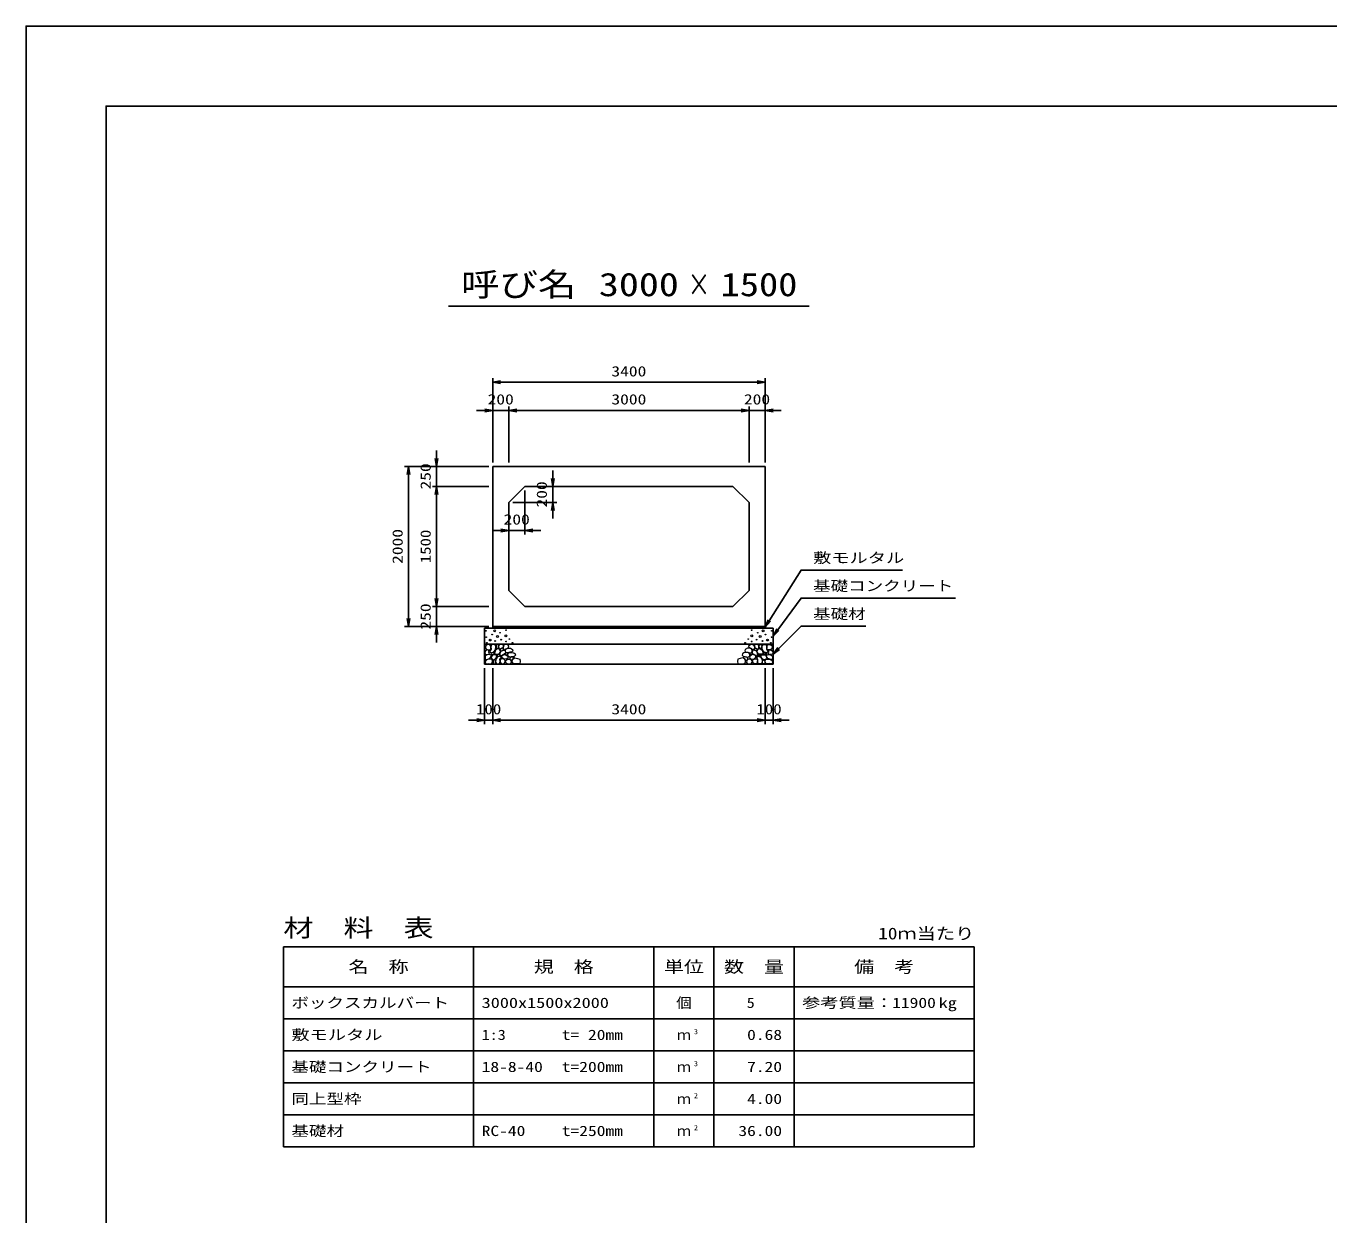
# Model space of a CAD drawing. Units: millimetres at full size. Extents: x 0 to 42050, y 0 to 29700.
# Drawn here: x 0 to 16265, y 14850 to 29700 of the extents above; entities that cross this region are included whole.
import ezdxf
from ezdxf.enums import TextEntityAlignment as Align

# ---------------------------------------------------------------- set-up
doc = ezdxf.new("R2010")
doc.units = ezdxf.units.MM
for name, color, linetype, lineweight in [('D-DCR-HCHn', 4, 'Continuous', 9), ('D-MTR-FRAM', 7, 'Continuous', 25), ('D-MTR-LINE', 7, 'Continuous', 25), ('D-STR-DIM', 7, 'Continuous', 25), ('D-STR-STRn', 1, 'Continuous', 25), ('D-STR-TXT', 7, 'Continuous', 25), ('D-TTL', 2, 'Continuous', 25), ('D-TTL-TXT', 7, 'Continuous', 25)]:
    doc.layers.add(name, color=color, linetype=linetype, lineweight=lineweight)
doc.layers.add('D-MTR', color=7, linetype='Continuous')
doc.layers.add('D-MTR-TXT', color=7, linetype='Continuous')
doc.styles.add('ＭＳ ゴシック', font='')
doc.styles.get('ＭＳ ゴシック').set_extended_font_data('MS Gothic')

# ---------------------------------------------------------------- blocks, each defined once
blk = doc.blocks.new('open_arrow')
at = {"color": 0, "linetype": 'Continuous', "lineweight": -2}
blk.add_lwpolyline([(7.5, 1.25), (0, 0), (7.5, -1.25)], dxfattribs=at)

msp = doc.modelspace()

# ---------------------------------------------------------------- linework, layer by layer
at = {"layer": 'D-DCR-HCHn'}
for points in [[(5788.998, 21969.493), (5762.994, 21975.271), (5739.879, 21963.714), (5736.99, 21937.71), (5742.769, 21917.485), (5771.662, 21908.817), (5791.887, 21908.817), (5800.555, 21923.263), (5800.555, 21955.046)], [(5812.112, 21972.382), (5803.444, 21946.378), (5806.334, 21917.485), (5786.109, 21885.702), (5812.112, 21871.256), (5841.006, 21885.702), (5858.342, 21908.817), (5864.12, 21946.378), (5858.342, 21966.603), (5841.006, 21975.271)], [(5867.01, 21966.603), (5867.01, 21931.931), (5881.456, 21923.263), (5895.903, 21931.931), (5898.792, 21952.157), (5895.903, 21969.493), (5875.678, 21975.271)], [(5915.601, 21918.845), (5903.999, 21926.941), (5902.006, 21954.16), (5911.557, 21975.616), (5935.582, 21978.128), (5955.263, 21972.156), (5956.848, 21960.53), (5954.014, 21936.921), (5938.752, 21927.586)], [(5981.239, 21911.998), (5991.02, 21923.092), (6008.359, 21929.342), (6022.287, 21938.717), (6026.55, 21953.49), (6020.013, 21967.695), (6006.369, 21976.218), (5990.845, 21977.886), (5975.522, 21975.424), (5965.719, 21966.98), (5958.918, 21949.457), (5957.379, 21932.722), (5961.1, 21922.871), (5963.729, 21913.23), (5972.948, 21909.842)], [(9068.761, 21911.998), (9058.98, 21923.092), (9041.641, 21929.342), (9027.713, 21938.717), (9023.45, 21953.49), (9029.987, 21967.695), (9043.631, 21976.218), (9059.155, 21977.886), (9074.478, 21975.424), (9084.281, 21966.98), (9091.082, 21949.457), (9092.621, 21932.722), (9088.9, 21922.871), (9086.271, 21913.23), (9077.052, 21909.842)], [(9134.399, 21918.845), (9146.001, 21926.941), (9147.994, 21954.16), (9138.443, 21975.616), (9114.418, 21978.128), (9094.737, 21972.156), (9093.152, 21960.53), (9095.986, 21936.921), (9111.248, 21927.586)], [(9182.99, 21966.603), (9182.99, 21931.931), (9168.544, 21923.263), (9154.097, 21931.931), (9151.208, 21952.157), (9154.097, 21969.493), (9174.322, 21975.271)], [(9237.888, 21972.382), (9246.556, 21946.378), (9243.666, 21917.485), (9263.891, 21885.702), (9237.888, 21871.256), (9208.994, 21885.702), (9191.658, 21908.817), (9185.88, 21946.378), (9191.658, 21966.603), (9208.994, 21975.271)], [(9261.002, 21969.493), (9287.006, 21975.271), (9310.121, 21963.714), (9313.01, 21937.71), (9307.231, 21917.485), (9278.338, 21908.817), (9258.113, 21908.817), (9249.445, 21923.263), (9249.445, 21955.046)], [(5734.101, 21897.26), (5725.433, 21871.256), (5736.99, 21853.92), (5765.883, 21851.03), (5785.61, 21859.499), (5777.441, 21879.924), (5783.219, 21891.481), (5771.662, 21903.038), (5754.326, 21908.817)], [(5788.944, 21801.261), (5810.346, 21833.365), (5807.671, 21841.39), (5778.243, 21849.416), (5751.49, 21846.741), (5732.763, 21830.689), (5730.087, 21811.962), (5732.763, 21793.235), (5754.165, 21787.884)], [(5817.891, 21871.256), (5803.444, 21859.698), (5809.223, 21851.03), (5829.448, 21851.03), (5838.116, 21853.92), (5843.895, 21865.477), (5835.227, 21874.145)], [(5863.852, 21801.261), (5877.229, 21833.365), (5866.527, 21846.741), (5834.424, 21846.741), (5821.047, 21841.39), (5807.671, 21822.663), (5807.671, 21806.612), (5821.047, 21785.209), (5837.099, 21782.534)], [(5861.231, 21903.038), (5846.784, 21868.366), (5858.342, 21853.92), (5893.013, 21853.92), (5907.46, 21859.698), (5921.907, 21879.924), (5921.907, 21897.26), (5907.46, 21920.374), (5890.124, 21923.263)], [(5909.332, 21737.054), (5917.358, 21761.131), (5914.683, 21787.884), (5933.41, 21817.313), (5909.332, 21830.689), (5882.579, 21817.313), (5866.527, 21795.91), (5861.177, 21761.131), (5866.527, 21742.404), (5882.579, 21734.378)], [(5903.982, 21830.689), (5917.358, 21841.39), (5912.007, 21849.416), (5893.28, 21849.416), (5885.254, 21846.741), (5879.904, 21836.04), (5887.93, 21828.014)], [(5931.681, 21894.73), (5943.297, 21900.817), (5954.296, 21906.161), (5960.86, 21919.065), (5955.554, 21927.961), (5945.968, 21930.014), (5930.137, 21921.115), (5918.42, 21912.605), (5919.515, 21904.944), (5923.895, 21897.527)], [(5933.109, 21833.224), (5920.35, 21837.579), (5919.086, 21865.688), (5929.964, 21890.928), (5960.015, 21905.156), (5982.452, 21899.405), (5983.795, 21868.924), (5973.477, 21856.886), (5945.401, 21841.311)], [(5930.735, 21739.729), (5954.812, 21734.378), (5976.215, 21745.08), (5978.89, 21769.157), (5973.539, 21787.884), (5946.786, 21795.91), (5928.059, 21795.91), (5920.033, 21782.534), (5920.033, 21753.106)], [(5993.981, 21790.925), (5958.607, 21797.521), (5943.56, 21809.658), (5938.808, 21828.655), (5953.492, 21843.022), (5982.102, 21851.082), (6003.749, 21838.154), (6017.74, 21820.74), (6013.78, 21803.062)], [(6012.239, 21853.692), (6012.239, 21864.551), (6005.72, 21869.466), (5994.97, 21870.609), (5986.278, 21867.18), (5983.19, 21856.664), (5990.738, 21848.891), (6000.802, 21844.319), (6010.409, 21848.319)], [(6002.727, 21872.135), (5992.952, 21875.066), (5988.675, 21880.928), (5985.905, 21896.938), (5989.816, 21918.619), (6015.776, 21928.926), (6045.648, 21928.926), (6073.03, 21913.998), (6077.653, 21898.004), (6073.385, 21886.63), (6060.583, 21881.299), (6039.247, 21877.745), (6012.931, 21872.013)], [(6038.634, 21815.297), (6030.545, 21819.592), (6019.424, 21827.928), (6014.874, 21836.518), (6014.874, 21855.212), (6028.523, 21870.37), (6058.349, 21874.159), (6090.449, 21870.117), (6106.12, 21858.585), (6110.164, 21840.462), (6097.761, 21829.388), (6087.436, 21825.361), (6070.312, 21823.128), (6054.987, 21820.305)], [(6059.876, 21777.808), (6047.748, 21783.743), (6041.39, 21790.697), (6042.71, 21807.843), (6052.307, 21816.236), (6072.7, 21821.151), (6089.015, 21821.271), (6094.293, 21809.761), (6082.814, 21799.51), (6072.239, 21790.35), (6068.573, 21781.331)], [(6103.293, 21732.112), (6086.233, 21736.916), (6074.939, 21744.601), (6069.893, 21759.011), (6067.01, 21772.7), (6078.544, 21793.594), (6101.131, 21807.524), (6135.492, 21802), (6162.645, 21791.913), (6169.133, 21761.652), (6163.366, 21739.317), (6136.934, 21732.593)], [(8946.707, 21732.112), (8963.767, 21736.916), (8975.061, 21744.601), (8980.107, 21759.011), (8982.99, 21772.7), (8971.456, 21793.594), (8948.869, 21807.524), (8914.508, 21802), (8887.355, 21791.913), (8880.867, 21761.652), (8886.634, 21739.317), (8913.066, 21732.593)], [(9011.366, 21815.297), (9019.455, 21819.592), (9030.576, 21827.928), (9035.126, 21836.518), (9035.126, 21855.212), (9021.477, 21870.37), (8991.651, 21874.159), (8959.551, 21870.117), (8943.88, 21858.585), (8939.836, 21840.462), (8952.239, 21829.388), (8962.564, 21825.361), (8979.688, 21823.128), (8995.013, 21820.305)], [(8990.124, 21777.808), (9002.252, 21783.743), (9008.61, 21790.697), (9007.29, 21807.843), (8997.693, 21816.236), (8977.3, 21821.151), (8960.985, 21821.271), (8955.707, 21809.761), (8967.186, 21799.51), (8977.761, 21790.35), (8981.427, 21781.331)], [(9047.273, 21872.135), (9057.048, 21875.066), (9061.325, 21880.928), (9064.095, 21896.938), (9060.184, 21918.619), (9034.224, 21928.926), (9004.352, 21928.926), (8976.97, 21913.998), (8972.347, 21898.004), (8976.615, 21886.63), (8989.417, 21881.299), (9010.753, 21877.745), (9037.069, 21872.013)], [(9056.019, 21790.925), (9091.393, 21797.521), (9106.44, 21809.658), (9111.192, 21828.655), (9096.508, 21843.022), (9067.898, 21851.082), (9046.251, 21838.154), (9032.26, 21820.74), (9036.22, 21803.062)], [(9037.761, 21853.692), (9037.761, 21864.551), (9044.28, 21869.466), (9055.03, 21870.609), (9063.722, 21867.18), (9066.81, 21856.664), (9059.262, 21848.891), (9049.198, 21844.319), (9039.591, 21848.319)], [(9116.891, 21833.224), (9129.65, 21837.579), (9130.914, 21865.688), (9120.036, 21890.928), (9089.985, 21905.156), (9067.548, 21899.405), (9066.205, 21868.924), (9076.523, 21856.886), (9104.599, 21841.311)], [(9119.265, 21739.729), (9095.188, 21734.378), (9073.785, 21745.08), (9071.11, 21769.157), (9076.461, 21787.884), (9103.214, 21795.91), (9121.941, 21795.91), (9129.967, 21782.534), (9129.967, 21753.106)], [(9118.319, 21894.73), (9106.703, 21900.817), (9095.704, 21906.161), (9089.14, 21919.065), (9094.446, 21927.961), (9104.032, 21930.014), (9119.863, 21921.115), (9131.58, 21912.605), (9130.485, 21904.944), (9126.105, 21897.527)], [(9140.668, 21737.054), (9132.642, 21761.131), (9135.317, 21787.884), (9116.59, 21817.313), (9140.668, 21830.689), (9167.421, 21817.313), (9183.473, 21795.91), (9188.823, 21761.131), (9183.473, 21742.404), (9167.421, 21734.378)], [(9188.769, 21903.038), (9203.216, 21868.366), (9191.658, 21853.92), (9156.987, 21853.92), (9142.54, 21859.698), (9128.093, 21879.924), (9128.093, 21897.26), (9142.54, 21920.374), (9159.876, 21923.263)], [(9146.018, 21830.689), (9132.642, 21841.39), (9137.993, 21849.416), (9156.72, 21849.416), (9164.746, 21846.741), (9170.096, 21836.04), (9162.07, 21828.014)], [(9186.148, 21801.261), (9172.771, 21833.365), (9183.473, 21846.741), (9215.576, 21846.741), (9228.953, 21841.39), (9242.329, 21822.663), (9242.329, 21806.612), (9228.953, 21785.209), (9212.901, 21782.534)], [(9232.109, 21871.256), (9246.556, 21859.698), (9240.777, 21851.03), (9220.552, 21851.03), (9211.884, 21853.92), (9206.105, 21865.477), (9214.773, 21874.145)], [(9261.056, 21801.261), (9239.654, 21833.365), (9242.329, 21841.39), (9271.757, 21849.416), (9298.51, 21846.741), (9317.237, 21830.689), (9319.913, 21811.962), (9317.237, 21793.235), (9295.835, 21787.884)], [(9315.899, 21897.26), (9324.567, 21871.256), (9313.01, 21853.92), (9284.117, 21851.03), (9264.39, 21859.499), (9272.559, 21879.924), (9266.781, 21891.481), (9278.338, 21903.038), (9295.674, 21908.817)], [(5799.645, 21734.378), (5818.372, 21742.404), (5823.723, 21769.157), (5813.021, 21787.884), (5794.294, 21793.235), (5770.217, 21790.56), (5743.464, 21779.859), (5730.087, 21763.807), (5730.087, 21745.08), (5738.113, 21734.378), (5770.217, 21737.054)], [(5858.502, 21742.404), (5858.502, 21774.508), (5845.125, 21782.534), (5831.749, 21774.508), (5829.073, 21755.781), (5831.749, 21739.729), (5850.476, 21734.378)], [(5989.869, 21776.931), (6008.084, 21792.234), (6034.219, 21791.97), (6052.17, 21776.931), (6054.81, 21749.227), (6042.666, 21733.924), (6008.876, 21731.549), (5992.509, 21741.311), (5985.645, 21763.738)], [(9060.131, 21776.931), (9041.916, 21792.234), (9015.781, 21791.97), (8997.83, 21776.931), (8995.19, 21749.227), (9007.334, 21733.924), (9041.124, 21731.549), (9057.491, 21741.311), (9064.355, 21763.738)], [(9191.498, 21742.404), (9191.498, 21774.508), (9204.875, 21782.534), (9218.251, 21774.508), (9220.927, 21755.781), (9218.251, 21739.729), (9199.524, 21734.378)], [(9250.355, 21734.378), (9231.628, 21742.404), (9226.277, 21769.157), (9236.979, 21787.884), (9255.706, 21793.235), (9279.783, 21790.56), (9306.536, 21779.859), (9319.913, 21763.807), (9319.913, 21745.08), (9311.887, 21734.378), (9279.783, 21737.054)]]:
    msp.add_lwpolyline(points, close=True, dxfattribs=at)
for centre, radius in [((5741.091, 22146.145), 4.5), ((5850.004, 22146.145), 11.25), ((5916.563, 22122.459), 4.5), ((5992.197, 22155.221), 4.5), ((9057.803, 22155.221), 4.5), ((9133.437, 22122.459), 4.5), ((9199.996, 22146.145), 11.25), ((9308.909, 22146.145), 4.5), ((5742.803, 22065.879), 4.5), ((5751.905, 21997.286), 4.5), ((5794.855, 22030.444), 11.25), ((5818.437, 22098.641), 4.5), ((5856.552, 22018.646), 4.5), ((5884.996, 22074.955), 11.25), ((5930.06, 22035.807), 4.5), ((5990.741, 22083.204), 11.25), ((5991.763, 22011.675), 4.5), ((6033.942, 22043.293), 4.5), ((6073.193, 21997.037), 4.5), ((8976.808, 21997.037), 4.5), ((9016.058, 22043.293), 4.5), ((9059.259, 22083.204), 11.25), ((9058.237, 22011.675), 4.5), ((9119.94, 22035.807), 4.5), ((9165.004, 22074.955), 11.25), ((9193.448, 22018.646), 4.5), ((9231.563, 22098.641), 4.5), ((9255.145, 22030.444), 11.25), ((9298.095, 21997.286), 4.5), ((9307.197, 22065.879), 4.5)]:
    msp.add_circle(centre, radius, dxfattribs=at)
at = {"layer": 'D-MTR-FRAM'}
for p, q in [((3212.5, 18200), (11837.5, 18200)), ((3212.5, 18200), (3212.5, 15700)), ((11837.5, 18200), (11837.5, 15700)), ((3212.5, 15700), (11837.5, 15700))]:
    msp.add_line(p, q, dxfattribs=at)
at = {"layer": 'D-MTR-LINE'}
for p, q in [((5587.5, 18200), (5587.5, 15700)), ((7837.5, 18200), (7837.5, 15700)), ((8587.5, 18200), (8587.5, 15700)), ((9587.5, 18200), (9587.5, 15700)), ((3212.5, 17700), (11837.5, 17700)), ((3212.5, 17300), (11837.5, 17300)), ((3212.5, 16900), (11837.5, 16900)), ((3212.5, 16500), (11837.5, 16500)), ((3212.5, 16100), (11837.5, 16100))]:
    msp.add_line(p, q, dxfattribs=at)
at = {"layer": 'D-STR-DIM'}
for p, q in [((5825, 24250), (5825, 25300)), ((5825, 25250), (9225, 25250)), ((9225, 24250), (9225, 25300)), ((5625, 24900), (6225, 24900)), ((5825, 24250), (5825, 24950)), ((6025, 24250), (6025, 24950)), ((6025, 24250), (6025, 24950)), ((6025, 24900), (9025, 24900)), ((8825, 24900), (9425, 24900)), ((9025, 24250), (9025, 24950)), ((9025, 24250), (9025, 24950)), ((9225, 24250), (9225, 24950)), ((5125, 23750), (5125, 24400)), ((5775, 24200), (4725, 24200)), ((4775, 22200), (4775, 24200)), ((5775, 24200), (5075, 24200)), ((6575, 23550), (6575, 24150)), ((5775, 23950), (5075, 23950)), ((5775, 23950), (5075, 23950)), ((5125, 22450), (5125, 23950)), ((6275, 23950), (6625, 23950)), ((6075, 23750), (6625, 23750)), ((6225, 23900), (6225, 23350)), ((6025, 23700), (6025, 23350)), ((6425, 23400), (5825, 23400)), ((5125, 22000), (5125, 22650)), ((5775, 22450), (5075, 22450)), ((5775, 22450), (5075, 22450)), ((5775, 22200), (4725, 22200)), ((5775, 22200), (5075, 22200)), ((5725, 21680), (5725, 20980)), ((5825, 21680), (5825, 20980)), ((5825, 21680), (5825, 20980)), ((9225, 21680), (9225, 20980)), ((9225, 21680), (9225, 20980)), ((9325, 21680), (9325, 20980)), ((5525, 21030), (6025, 21030)), ((5825, 21030), (9225, 21030)), ((9025, 21030), (9525, 21030))]:
    msp.add_line(p, q, dxfattribs=at)
at = {"layer": 'D-STR-STRn'}
for p, q in [((5825, 24200), (9225, 24200)), ((5825, 24200), (5825, 22200)), ((9225, 24200), (9225, 22200)), ((6025, 23750), (6225, 23950)), ((6225, 23950), (8825, 23950)), ((8825, 23950), (9025, 23750)), ((6025, 23750), (6025, 22650)), ((9025, 23750), (9025, 22650)), ((6225, 22450), (6025, 22650)), ((9025, 22650), (8825, 22450)), ((6225, 22450), (8825, 22450)), ((5725, 21730), (5725, 22180)), ((5725, 22180), (9325, 22180)), ((5825, 22200), (5825, 22180)), ((5825, 22200), (9225, 22200)), ((9225, 22200), (9225, 22180)), ((9325, 22180), (9325, 21730)), ((5725, 21980), (9325, 21980)), ((5725, 21730), (9325, 21730))]:
    msp.add_line(p, q, dxfattribs=at)
at = {"layer": 'D-STR-TXT'}
for points in [[(9225, 22190), (9675, 22905), (9775, 22905), (10941.624, 22905)], [(9325, 22080), (9675, 22555), (9775, 22555), (11600.761, 22555)], [(9325, 21855), (9675, 22205), (9775, 22205), (10482.36, 22205)]]:
    msp.add_lwpolyline(points, dxfattribs=at)
at = {"layer": 'D-TTL'}
for points in [[(0, 0), (42050, 0), (42050, 29700), (0, 29700)], [(1000, 1000), (41050, 1000), (41050, 28700), (1000, 28700)]]:
    msp.add_lwpolyline(points, close=True, dxfattribs=at)
at = {"layer": 'D-TTL-TXT'}
msp.add_line((5275, 26200), (9775, 26200), dxfattribs=at)

# ---------------------------------------------------------------- block references
at = {"layer": 'D-STR-DIM', "xscale": 13.3, "yscale": 13.3}
for p in [(5825, 25250), (6025, 24900), (6025, 24900), (9225, 24900), (6225, 23400), (5825, 21030), (5825, 21030), (9325, 21030)]:
    msp.add_blockref('open_arrow', p, dxfattribs=at)
for p, rotation in [((9225, 25250), 180), ((5825, 24900), 180), ((9025, 24900), 180), ((9025, 24900), 180), ((5125, 24200), 90), ((4775, 24200), 270), ((5125, 23950), 270), ((5125, 23950), 270), ((6575, 23950), 90), ((6575, 23750), 270), ((6025, 23400), 180), ((5125, 22450), 90), ((5125, 22450), 90), ((4775, 22200), 90), ((5125, 22200), 270), ((5725, 21030), 180), ((9225, 21030), 180), ((9225, 21030), 180)]:
    msp.add_blockref('open_arrow', p, dxfattribs=dict(at, rotation=rotation))
at = {"layer": 'D-STR-TXT', "xscale": 13.3, "yscale": 13.3}
for p, rotation in [((9225, 22190), 57.8), ((9325, 22080), 53.6), ((9325, 21855), 45)]:
    msp.add_blockref('open_arrow', p, dxfattribs=dict(at, rotation=rotation))

# ---------------------------------------------------------------- texts
at = {"layer": 'D-MTR', "style": 'ＭＳ ゴシック', "width": 1.25}
msp.add_text('材\u3000料\u3000表', height=219.9, dxfattribs=at).set_placement((3212.5, 18260), align=Align.BOTTOM_LEFT)
at = {"layer": 'D-MTR', "style": 'ＭＳ ゴシック', "width": 1.2}
msp.add_text('10ｍ当たり', height=146.6, dxfattribs=at).set_placement((11837.5, 18248.333), align=Align.BOTTOM_RIGHT)
at = {"layer": 'D-MTR-TXT', "style": 'ＭＳ ゴシック'}
for s, height, width, p in [('名\u3000称', 146.6, 1.25, (4400, 17950)), ('規\u3000格', 146.6, 1.25, (6712.5, 17950)), ('単位', 146.6, 1.25, (8212.5, 17950)), ('数\u3000量', 146.6, 1.25, (9087.5, 17950)), ('備\u3000考', 146.6, 1.25, (10712.5, 17950)), ('個', 128.3, 1.1, (8212.5, 17500))]:
    msp.add_text(s, height=height, dxfattribs=dict(at, width=width)).set_placement(p, align=Align.MIDDLE_CENTER)
for s, width, p in [('ボックスカルバート', 1.25, (3312.5, 17500)), ('参考質量：     kg', 1.3, (9687.5, 17500)), ('3000x1500x2000', 1.3, (5687.5, 17500)), ('敷モルタル', 1.3, (3312.5, 17100)), ('1:3', 1.15, (5687.5, 17100)), ('t= 20mm', 1.25, (6687.5, 17100)), ('基礎コンクリート', 1.25, (3312.5, 16700)), ('18-8-40', 1.25, (5687.5, 16700)), ('t=200mm', 1.25, (6687.5, 16700)), ('同上型枠', 1.25, (3312.5, 16300)), ('基礎材', 1.25, (3312.5, 15900)), ('RC-40', 1.25, (5687.5, 15900)), ('t=250mm', 1.25, (6687.5, 15900))]:
    msp.add_text(s, height=128.3, dxfattribs=dict(at, width=width)).set_placement(p, align=Align.MIDDLE_LEFT)
for s, width, p in [('5', 1.15, (9096.383, 17500)), ('11900', 1.25, (11357.5, 17500)), ('0.68', 1.25, (9437.5, 17100)), ('7.20', 1.25, (9437.5, 16700)), ('4.00', 1.25, (9437.5, 16300)), ('36.00', 1.25, (9437.5, 15900))]:
    msp.add_text(s, height=128.3, dxfattribs=dict(at, width=width)).set_placement(p, align=Align.MIDDLE_RIGHT)
for p in [(8212.5, 17100), (8212.5, 16700), (8212.5, 16300), (8212.5, 15900)]:
    msp.add_text('ｍ', height=128.3, dxfattribs=at).set_placement(p, align=Align.MIDDLE_CENTER)
at = {"layer": 'D-MTR-TXT', "style": 'ＭＳ ゴシック', "width": 1.15}
for s, p in [('3', (8337.5, 17088.333)), ('3', (8337.5, 16688.333)), ('2', (8337.5, 16288.333)), ('2', (8337.5, 15888.333))]:
    msp.add_text(s, height=64.15, dxfattribs=at).set_placement(p, align=Align.BOTTOM_LEFT)
at = {"layer": 'D-STR-DIM', "style": 'ＭＳ ゴシック'}
for s, width, p in [('3400', 1.25, (7525, 25387.5)), ('200', 1.25, (5925, 25037.5)), ('3000', 1.25, (7525, 25037.5)), ('200', 1.25, (9125, 25037.5)), ('200', 1.25, (6125, 23537.5)), ('100', 1.2, (5775, 21167.5)), ('3400', 1.25, (7525, 21167.5)), ('100', 1.2, (9275, 21167.5))]:
    msp.add_text(s, height=128.3, dxfattribs=dict(at, width=width)).set_placement(p, align=Align.MIDDLE_CENTER)
for s, width, p in [('250', 1.25, (4987.5, 24075)), ('200', 1.25, (6437.5, 23850)), ('2000', 1.25, (4637.5, 23200)), ('1500', 1.2, (4987.5, 23200)), ('250', 1.25, (4987.5, 22325))]:
    msp.add_text(s, height=128.3, rotation=90, dxfattribs=dict(at, width=width)).set_placement(p, align=Align.MIDDLE_CENTER)
at = {"layer": 'D-STR-TXT', "style": 'ＭＳ ゴシック'}
for s, width, p in [('敷モルタル', 1.3, (9825, 22955)), ('基礎コンクリート', 1.25, (9825, 22605)), ('基礎材', 1.25, (9825, 22255))]:
    msp.add_text(s, height=128.3, dxfattribs=dict(at, width=width)).set_placement(p, align=Align.BOTTOM_LEFT)
at = {"layer": 'D-TTL-TXT', "style": 'ＭＳ ゴシック'}
for s, width, p in [('呼び名', 1.2, (6150, 26237.5)), ('3000', 1.25, (7650, 26237.5)), ('×', 0.7, (8400, 26237.5)), ('1500', 1.2, (9150, 26237.5))]:
    msp.add_text(s, height=293.3, dxfattribs=dict(at, width=width)).set_placement(p, align=Align.BOTTOM_CENTER)

doc.saveas('drawing.dxf')
